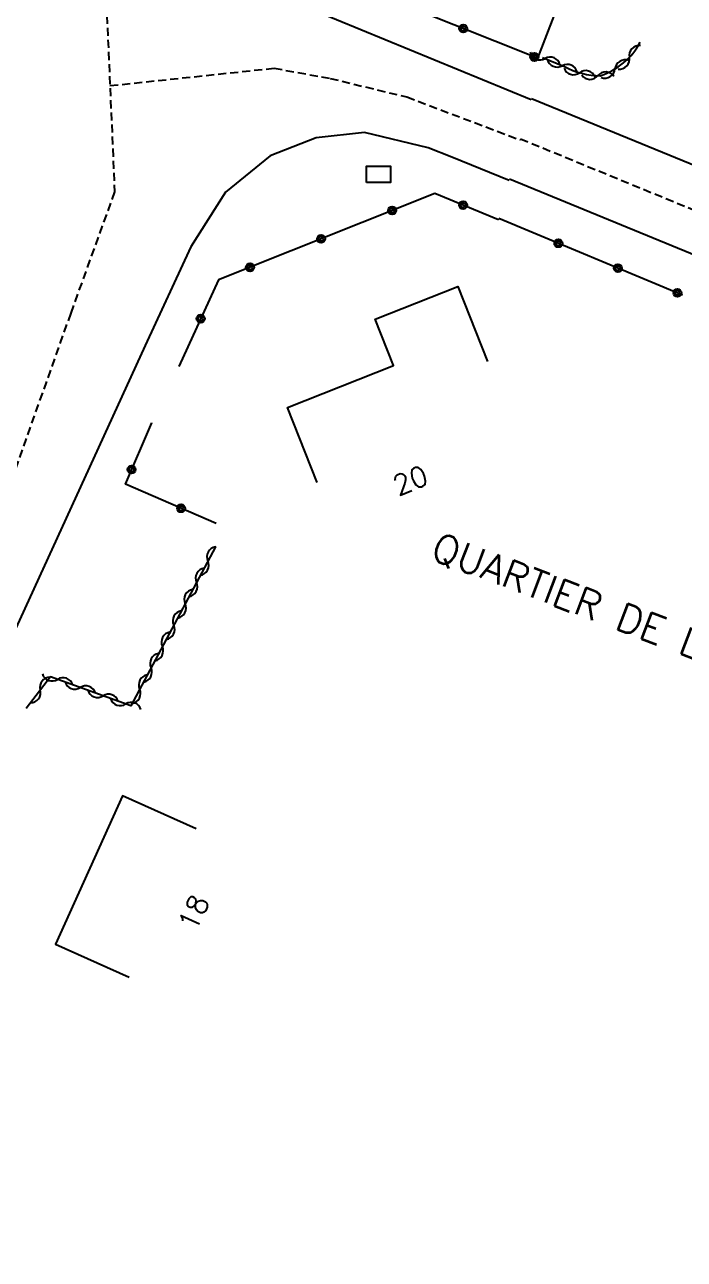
# Model space of a CAD drawing. Header units: millimetres. Extents: x 111000 to 112001, y 129999 to 131000.
# Drawn here: x 111787.7 to 111828.6, y 130756.1 to 130832.7 of the extents above; entities that cross this region are included whole.
import ezdxf
from ezdxf.enums import TextEntityAlignment as Align

# ---------------------------------------------------------------- set-up
doc = ezdxf.new("R2010")
doc.units = ezdxf.units.MM
doc.linetypes.add('DASHED', pattern=[0.75, 0.5, -0.25])
doc.layers.get('0').update_dxf_attribs({"linetype": 'CONTINUOUS'})
for name, color, linetype in [('W0001', 6, 'DASHED'), ('W0008', 7, 'CONTINUOUS'), ('W0100', 7, 'CONTINUOUS'), ('W0310', 3, 'CONTINUOUS'), ('W0322', 7, 'CONTINUOUS'), ('W0989', 7, 'CONTINUOUS'), ('W0991', 7, 'CONTINUOUS'), ('W1471', 7, 'CONTINUOUS')]:
    doc.layers.add(name, color=color, linetype=linetype)
doc.styles.get("Standard").update_dxf_attribs({"font": 'romans.shx', "width": 0.85})

# ---------------------------------------------------------------- blocks, each defined once
blk = doc.blocks.new('T1471')
at = {"color": 0, "linetype": 'Continuous', "flags": 128}
blk.add_lwpolyline([(-0.75, -0.5), (-0.75, 0.5), (0.75, 0.5), (0.75, -0.5), (-0.75, -0.5)], dxfattribs=at)
blk = doc.blocks.new('t322o')
at = {"color": 0, "linetype": 'Continuous'}
for radius in [0.25, 0.15]:
    blk.add_circle((0, 0), radius, dxfattribs=at)
blk = doc.blocks.new('t310o')
at = {"color": 0, "linetype": 'Continuous'}
for centre, start, end in [((-0.5, 0.375), 216.8699, 323.1304), ((0.5, -0.375), 36.8699, 143.1303)]:
    blk.add_arc(centre, 0.625, start, end, dxfattribs=at)

msp = doc.modelspace()

# ---------------------------------------------------------------- linework, layer by layer
at = {"layer": 'W0001'}
for points in [[(111746.643, 130862.034), (111771.002, 130849.374), (111776.737, 130847.41), (111790.242, 130840.199), (111792.709, 130835.538), (111793.282, 130822.372), (111790.559, 130814.839), (111786.284, 130802.813), (111777.051, 130779.792)], [(111792.996, 130828.955), (111803.174, 130830.035), (111806.664, 130829.404), (111811.408, 130828.252), (111818.44, 130825.589)], [(111818.459, 130825.657), (111852.408, 130811.726), (111883.087, 130799.146), (111888.718, 130797.267), (111898.568, 130794.969)]]:
    msp.add_lwpolyline(points, dxfattribs=at)
at = {"layer": 'W0008'}
msp.add_line((111805.538, 130833.671), (111819.123, 130828.102), dxfattribs=at)
at = {"layer": 'W0008', "flags": 128}
for points in [[(111819.139, 130828.162), (111846.053, 130817.135), (111885.362, 130800.985, 0.0304), (111887.287, 130800.31, 0.087), (111889.844, 130800.003, 0.0634), (111892.363, 130800.653), (111892.408, 130800.507, 0.0373), (111894.127, 130801.866, 0.1759), (111895.437, 130804.117), (111896.674, 130817.242), (111895.63, 130818.99), (111898.528, 130849.57), (111901.28, 130878.562), (111906.262, 130931.178), (111910.987, 130981.336), (111912.753, 131000)], [(111832.016, 130548.129), (111854.016, 130538.715, 0.0637), (111857.852, 130537.399, 0.1227), (111863.351, 130537.776, 0.0784), (111869.29, 130542.058, 0.1338), (111871.097, 130546.499), (111873.886, 130575.676), (111876.563, 130603.696), (111877.609, 130614.816), (111876.723, 130616.616), (111880.22, 130653.053), (111884.082, 130693.905), (111886.378, 130718.174), (111890.157, 130758.139), (111891.298, 130759.838), (111892.066, 130767.865), (111893.927, 130788.026, 0.1371), (111893.545, 130790.543, 0.0843), (111892.166, 130792.191), (111891.382, 130792.76, 0.0002), (111890.269, 130793.314, 0.0182), (111888.16, 130794.299), (111850.65, 130809.649), (111817.778, 130823.151)]]:
    msp.add_lwpolyline(points, format="xyb", dxfattribs=at)
at = {"layer": 'W0008'}
msp.add_lwpolyline([(111817.758, 130823.076), (111814.194, 130824.528), (111812.728, 130825.096), (111808.789, 130826.058), (111805.778, 130825.723), (111802.933, 130824.595), (111800.161, 130822.351), (111798.011, 130818.955), (111795.182, 130812.842), (111785.683, 130792.146), (111779.492, 130778.742)], dxfattribs=at)
at = {"layer": 'W0100'}
for points in [[(111805.855, 130804.333), (111804.013, 130808.981), (111810.592, 130811.588), (111809.452, 130814.466), (111814.578, 130816.497), (111814.578, 130816.497), (111814.578, 130816.497), (111814.578, 130816.497), (111814.578, 130816.497), (111814.578, 130816.497), (111814.578, 130816.497), (111814.578, 130816.497), (111814.578, 130816.497), (111814.578, 130816.497), (111814.578, 130816.497), (111814.578, 130816.497), (111814.578, 130816.497), (111814.578, 130816.497), (111814.578, 130816.497), (111814.578, 130816.497), (111814.578, 130816.497), (111814.578, 130816.497), (111814.578, 130816.497), (111814.578, 130816.497), (111814.578, 130816.497), (111814.578, 130816.497), (111814.578, 130816.497), (111814.578, 130816.497), (111814.578, 130816.497), (111814.578, 130816.497), (111814.578, 130816.497), (111814.578, 130816.497), (111814.578, 130816.497), (111814.578, 130816.497), (111814.578, 130816.497), (111814.578, 130816.497), (111814.578, 130816.497), (111814.578, 130816.497), (111814.578, 130816.497), (111814.578, 130816.497), (111814.578, 130816.497), (111814.578, 130816.497), (111814.578, 130816.497), (111814.578, 130816.497), (111814.578, 130816.497), (111814.578, 130816.497), (111814.578, 130816.497), (111814.578, 130816.497), (111814.578, 130816.497), (111814.578, 130816.497), (111814.578, 130816.497), (111814.578, 130816.497), (111814.578, 130816.497), (111814.578, 130816.497), (111814.578, 130816.497), (111814.578, 130816.497), (111814.578, 130816.497), (111814.578, 130816.497), (111814.578, 130816.497), (111814.578, 130816.497), (111814.578, 130816.497), (111814.578, 130816.497), (111814.578, 130816.497), (111814.578, 130816.497), (111814.578, 130816.497), (111814.578, 130816.497), (111814.578, 130816.497), (111814.578, 130816.497), (111814.578, 130816.497), (111814.578, 130816.497), (111814.578, 130816.497), (111814.578, 130816.497), (111814.578, 130816.497), (111814.578, 130816.497), (111814.578, 130816.497), (111814.578, 130816.497), (111814.578, 130816.497), (111814.578, 130816.497), (111814.578, 130816.497), (111814.578, 130816.497), (111814.578, 130816.497), (111814.578, 130816.497), (111814.578, 130816.497), (111814.578, 130816.497), (111814.578, 130816.497), (111814.578, 130816.497), (111814.578, 130816.497), (111814.578, 130816.497), (111814.578, 130816.497), (111814.578, 130816.497), (111814.578, 130816.497), (111814.578, 130816.497), (111814.578, 130816.497), (111814.578, 130816.497), (111814.578, 130816.497), (111814.578, 130816.497), (111814.578, 130816.497), (111814.578, 130816.497), (111814.578, 130816.497), (111814.578, 130816.497), (111814.578, 130816.497), (111814.578, 130816.497), (111814.578, 130816.497), (111816.42, 130811.849)], [(111809.452, 130814.466), (111814.578, 130816.497), (111814.578, 130816.497), (111814.578, 130816.497), (111814.578, 130816.497), (111814.578, 130816.497), (111814.578, 130816.497), (111814.578, 130816.497), (111814.578, 130816.497), (111814.578, 130816.497), (111814.578, 130816.497), (111814.578, 130816.497), (111814.578, 130816.497), (111814.578, 130816.497), (111814.578, 130816.497), (111814.578, 130816.497), (111814.578, 130816.497), (111814.578, 130816.497), (111814.578, 130816.497), (111814.578, 130816.497), (111814.578, 130816.497), (111814.578, 130816.497), (111814.578, 130816.497), (111814.578, 130816.497), (111814.578, 130816.497), (111814.578, 130816.497), (111814.578, 130816.497), (111814.578, 130816.497), (111814.578, 130816.497), (111814.578, 130816.497), (111814.578, 130816.497), (111814.578, 130816.497), (111814.578, 130816.497), (111814.578, 130816.497), (111814.578, 130816.497), (111814.578, 130816.497), (111814.578, 130816.497), (111814.578, 130816.497), (111814.578, 130816.497), (111814.578, 130816.497), (111814.578, 130816.497), (111814.578, 130816.497), (111814.578, 130816.497), (111814.578, 130816.497), (111814.578, 130816.497), (111814.578, 130816.497), (111814.578, 130816.497), (111814.578, 130816.497), (111814.578, 130816.497), (111814.578, 130816.497), (111814.578, 130816.497), (111814.578, 130816.497), (111814.578, 130816.497), (111814.578, 130816.497), (111814.578, 130816.497), (111814.578, 130816.497), (111814.578, 130816.497), (111814.578, 130816.497), (111814.578, 130816.497), (111814.578, 130816.497), (111814.578, 130816.497), (111814.578, 130816.497), (111814.578, 130816.497), (111814.578, 130816.497), (111814.578, 130816.497), (111814.578, 130816.497), (111814.578, 130816.497), (111814.578, 130816.497), (111814.578, 130816.497), (111814.578, 130816.497), (111814.578, 130816.497), (111814.578, 130816.497), (111814.578, 130816.497), (111814.578, 130816.497), (111814.578, 130816.497), (111814.578, 130816.497), (111814.578, 130816.497), (111814.578, 130816.497), (111814.578, 130816.497), (111814.578, 130816.497), (111814.578, 130816.497), (111814.578, 130816.497), (111814.578, 130816.497), (111814.578, 130816.497), (111814.578, 130816.497), (111814.578, 130816.497), (111814.578, 130816.497), (111814.578, 130816.497), (111814.578, 130816.497), (111814.578, 130816.497), (111814.578, 130816.497), (111814.578, 130816.497), (111814.578, 130816.497), (111814.578, 130816.497), (111814.578, 130816.497), (111814.578, 130816.497), (111814.578, 130816.497), (111814.578, 130816.497), (111814.578, 130816.497), (111814.578, 130816.497), (111814.578, 130816.497), (111814.578, 130816.497), (111814.578, 130816.497), (111814.578, 130816.497), (111814.578, 130816.497), (111814.578, 130816.497), (111814.578, 130816.497), (111814.578, 130816.497), (111814.578, 130816.497), (111814.578, 130816.497), (111814.578, 130816.497), (111814.578, 130816.497), (111814.578, 130816.497), (111814.578, 130816.497), (111814.578, 130816.497), (111814.578, 130816.497), (111814.578, 130816.497), (111814.578, 130816.497), (111814.578, 130816.497)], [(111798.334, 130782.849), (111793.778, 130784.908), (111793.778, 130784.908), (111793.778, 130784.908), (111793.778, 130784.908), (111793.778, 130784.908), (111793.778, 130784.908), (111793.778, 130784.908), (111793.778, 130784.908), (111793.778, 130784.908), (111793.778, 130784.908), (111793.778, 130784.908), (111793.778, 130784.908), (111793.778, 130784.908), (111793.778, 130784.908), (111793.778, 130784.908), (111793.778, 130784.908), (111793.778, 130784.908), (111793.778, 130784.908), (111793.778, 130784.908), (111793.778, 130784.908), (111793.778, 130784.908), (111793.778, 130784.908), (111793.778, 130784.908), (111793.778, 130784.908), (111793.778, 130784.908), (111793.778, 130784.908), (111793.778, 130784.908), (111793.778, 130784.908), (111793.778, 130784.908), (111793.778, 130784.908), (111793.778, 130784.908), (111793.778, 130784.908), (111793.778, 130784.908), (111793.778, 130784.908), (111793.778, 130784.908), (111793.778, 130784.908), (111793.778, 130784.908), (111793.778, 130784.908), (111793.778, 130784.908), (111793.778, 130784.908), (111793.778, 130784.908), (111793.778, 130784.908), (111793.778, 130784.908), (111793.778, 130784.908), (111793.778, 130784.908), (111793.778, 130784.908), (111793.778, 130784.908), (111793.778, 130784.908), (111793.778, 130784.908), (111793.778, 130784.908), (111793.778, 130784.908), (111793.778, 130784.908), (111793.778, 130784.908), (111793.778, 130784.908), (111793.778, 130784.908), (111793.778, 130784.908), (111793.778, 130784.908), (111793.778, 130784.908), (111793.778, 130784.908), (111793.778, 130784.908), (111793.778, 130784.908), (111793.778, 130784.908), (111793.778, 130784.908), (111793.778, 130784.908), (111793.778, 130784.908), (111793.778, 130784.908), (111793.778, 130784.908), (111793.778, 130784.908), (111793.778, 130784.908), (111793.778, 130784.908), (111793.778, 130784.908), (111793.778, 130784.908), (111793.778, 130784.908), (111793.778, 130784.908), (111793.778, 130784.908), (111793.778, 130784.908), (111793.778, 130784.908), (111793.778, 130784.908), (111793.778, 130784.908), (111793.778, 130784.908), (111793.778, 130784.908), (111793.778, 130784.908), (111793.778, 130784.908), (111793.778, 130784.908), (111793.778, 130784.908), (111793.778, 130784.908), (111793.778, 130784.908), (111793.778, 130784.908), (111793.778, 130784.908), (111793.778, 130784.908), (111793.778, 130784.908), (111793.778, 130784.908), (111793.778, 130784.908), (111793.778, 130784.908), (111793.778, 130784.908), (111793.778, 130784.908), (111793.778, 130784.908), (111793.778, 130784.908), (111793.778, 130784.908), (111793.778, 130784.908), (111789.621, 130775.708), (111794.177, 130773.649)]]:
    msp.add_lwpolyline(points, dxfattribs=at)
at = {"layer": 'W0310', "flags": 128}
msp.add_lwpolyline([(111819.829, 130830.704), (111821.18, 130830.139, 0.1203), (111823.426, 130829.569, 0.1899), (111825.887, 130831.646)], format="xyb", dxfattribs=at)
at = {"layer": 'W0310'}
for points in [[(111799.533, 130800.345), (111799.533, 130800.345), (111799.533, 130800.345), (111799.533, 130800.345), (111799.533, 130800.345), (111799.533, 130800.345), (111799.533, 130800.345), (111799.533, 130800.345), (111799.533, 130800.345), (111799.533, 130800.345), (111799.533, 130800.345), (111799.533, 130800.345), (111799.533, 130800.345), (111799.533, 130800.345), (111799.533, 130800.345), (111799.533, 130800.345), (111799.533, 130800.345), (111794.287, 130790.485), (111789.298, 130792.285), (111787.788, 130790.321)], [(111799.533, 130800.345), (111799.533, 130800.345), (111799.533, 130800.345), (111799.533, 130800.345), (111799.533, 130800.345), (111799.533, 130800.345), (111799.533, 130800.345), (111799.533, 130800.345), (111799.533, 130800.345), (111799.533, 130800.345), (111799.533, 130800.345), (111799.533, 130800.345), (111799.533, 130800.345), (111799.533, 130800.345), (111799.533, 130800.345), (111799.533, 130800.345), (111799.533, 130800.345), (111799.533, 130800.345), (111799.533, 130800.345), (111799.533, 130800.345), (111799.533, 130800.345), (111799.533, 130800.345), (111799.533, 130800.345), (111799.533, 130800.345), (111799.533, 130800.345), (111799.533, 130800.345), (111799.533, 130800.345), (111799.533, 130800.345), (111799.533, 130800.345), (111799.533, 130800.345), (111799.533, 130800.345), (111799.533, 130800.345), (111799.533, 130800.345), (111799.533, 130800.345), (111799.533, 130800.345), (111799.533, 130800.345), (111799.533, 130800.345), (111799.533, 130800.345), (111799.533, 130800.345), (111799.533, 130800.345), (111799.533, 130800.345), (111799.533, 130800.345), (111799.533, 130800.345), (111799.533, 130800.345), (111799.533, 130800.345), (111799.533, 130800.345), (111799.533, 130800.345), (111799.533, 130800.345), (111799.533, 130800.345), (111799.533, 130800.345), (111799.533, 130800.345), (111799.533, 130800.345), (111799.533, 130800.345), (111799.533, 130800.345), (111799.533, 130800.345), (111799.533, 130800.345), (111799.533, 130800.345), (111799.533, 130800.345), (111799.533, 130800.345), (111799.533, 130800.345), (111799.533, 130800.345), (111799.533, 130800.345), (111799.533, 130800.345), (111799.533, 130800.345), (111799.533, 130800.345), (111799.533, 130800.345), (111799.533, 130800.345), (111799.533, 130800.345), (111799.533, 130800.345), (111799.533, 130800.345), (111799.533, 130800.345), (111799.533, 130800.345), (111799.533, 130800.345), (111799.533, 130800.345), (111799.533, 130800.345), (111799.533, 130800.345), (111799.533, 130800.345), (111799.533, 130800.345), (111799.533, 130800.345), (111799.533, 130800.345), (111799.533, 130800.345), (111799.533, 130800.345), (111799.533, 130800.345), (111799.533, 130800.345), (111799.533, 130800.345), (111799.533, 130800.345), (111799.533, 130800.345), (111799.533, 130800.345), (111799.533, 130800.345), (111799.533, 130800.345), (111799.533, 130800.345), (111799.533, 130800.345), (111799.533, 130800.345), (111799.533, 130800.345), (111799.533, 130800.345), (111799.533, 130800.345), (111799.533, 130800.345), (111799.533, 130800.345), (111799.533, 130800.345), (111799.533, 130800.345), (111799.533, 130800.345)]]:
    msp.add_lwpolyline(points, dxfattribs=at)
at = {"layer": 'W0322'}
for points in [[(111821.994, 130837.111), (111821.994, 130837.111), (111821.994, 130837.111), (111821.994, 130837.111), (111821.994, 130837.111), (111821.994, 130837.111), (111821.994, 130837.111), (111821.994, 130837.111), (111821.994, 130837.111), (111821.994, 130837.111), (111821.994, 130837.111), (111821.994, 130837.111), (111821.994, 130837.111), (111821.994, 130837.111), (111821.994, 130837.111), (111821.994, 130837.111), (111821.994, 130837.111), (111821.994, 130837.111), (111819.511, 130830.654), (111806.486, 130835.866)], [(111817.094, 130820.632), (111817.094, 130820.632), (111817.094, 130820.632), (111817.094, 130820.632), (111817.094, 130820.632), (111817.094, 130820.632), (111817.094, 130820.632), (111817.094, 130820.632), (111817.094, 130820.632), (111817.094, 130820.632), (111817.094, 130820.632), (111817.094, 130820.632), (111817.094, 130820.632), (111817.094, 130820.632), (111817.094, 130820.632), (111817.094, 130820.632), (111817.094, 130820.632), (111813.145, 130822.273), (111799.72, 130816.899), (111797.263, 130811.54)], [(111817.094, 130820.632), (111817.094, 130820.632), (111817.094, 130820.632), (111817.094, 130820.632), (111817.094, 130820.632), (111817.094, 130820.632), (111817.094, 130820.632), (111817.094, 130820.632), (111817.094, 130820.632), (111817.094, 130820.632), (111817.094, 130820.632), (111817.094, 130820.632), (111817.094, 130820.632), (111817.094, 130820.632), (111817.094, 130820.632), (111817.094, 130820.632), (111817.094, 130820.632), (111817.094, 130820.632), (111817.094, 130820.632), (111817.094, 130820.632), (111817.094, 130820.632), (111817.094, 130820.632), (111817.094, 130820.632), (111817.094, 130820.632), (111817.094, 130820.632), (111817.094, 130820.632), (111817.094, 130820.632), (111817.094, 130820.632), (111817.094, 130820.632), (111817.094, 130820.632), (111817.094, 130820.632), (111817.094, 130820.632), (111817.094, 130820.632), (111817.094, 130820.632), (111817.094, 130820.632), (111817.094, 130820.632), (111817.094, 130820.632), (111817.094, 130820.632), (111817.094, 130820.632), (111817.094, 130820.632), (111817.094, 130820.632), (111817.094, 130820.632), (111817.094, 130820.632), (111817.094, 130820.632), (111817.094, 130820.632), (111817.094, 130820.632), (111817.094, 130820.632), (111817.094, 130820.632), (111817.094, 130820.632), (111817.094, 130820.632), (111817.094, 130820.632), (111817.094, 130820.632), (111817.094, 130820.632), (111817.094, 130820.632), (111817.094, 130820.632), (111817.094, 130820.632), (111817.094, 130820.632), (111817.094, 130820.632), (111817.094, 130820.632), (111817.094, 130820.632), (111817.094, 130820.632), (111817.094, 130820.632), (111817.094, 130820.632), (111817.094, 130820.632), (111817.094, 130820.632), (111817.094, 130820.632), (111817.094, 130820.632), (111817.094, 130820.632), (111817.094, 130820.632), (111817.094, 130820.632), (111817.094, 130820.632), (111817.094, 130820.632), (111817.094, 130820.632), (111817.094, 130820.632), (111817.094, 130820.632), (111817.094, 130820.632), (111817.094, 130820.632), (111817.094, 130820.632), (111817.094, 130820.632), (111817.094, 130820.632), (111817.094, 130820.632), (111817.094, 130820.632), (111817.094, 130820.632), (111817.094, 130820.632), (111817.094, 130820.632), (111817.094, 130820.632), (111817.094, 130820.632), (111817.094, 130820.632), (111817.094, 130820.632), (111817.094, 130820.632), (111817.094, 130820.632), (111817.094, 130820.632), (111817.094, 130820.632), (111817.094, 130820.632), (111817.094, 130820.632), (111817.094, 130820.632), (111817.094, 130820.632), (111817.094, 130820.632), (111817.094, 130820.632), (111817.094, 130820.632), (111817.094, 130820.632)], [(111799.585, 130801.789), (111793.948, 130804.242), (111795.584, 130808.041), (111795.584, 130808.041), (111795.584, 130808.041), (111795.584, 130808.041), (111795.584, 130808.041), (111795.584, 130808.041), (111795.584, 130808.041), (111795.584, 130808.041), (111795.584, 130808.041), (111795.584, 130808.041), (111795.584, 130808.041), (111795.584, 130808.041), (111795.584, 130808.041), (111795.584, 130808.041), (111795.584, 130808.041), (111795.584, 130808.041), (111795.584, 130808.041), (111795.584, 130808.041), (111795.584, 130808.041), (111795.584, 130808.041), (111795.584, 130808.041), (111795.584, 130808.041), (111795.584, 130808.041), (111795.584, 130808.041), (111795.584, 130808.041), (111795.584, 130808.041), (111795.584, 130808.041), (111795.584, 130808.041), (111795.584, 130808.041), (111795.584, 130808.041), (111795.584, 130808.041), (111795.584, 130808.041), (111795.584, 130808.041), (111795.584, 130808.041), (111795.584, 130808.041), (111795.584, 130808.041), (111795.584, 130808.041), (111795.584, 130808.041), (111795.584, 130808.041), (111795.584, 130808.041), (111795.584, 130808.041), (111795.584, 130808.041), (111795.584, 130808.041), (111795.584, 130808.041), (111795.584, 130808.041), (111795.584, 130808.041), (111795.584, 130808.041), (111795.584, 130808.041), (111795.584, 130808.041), (111795.584, 130808.041), (111795.584, 130808.041), (111795.584, 130808.041), (111795.584, 130808.041), (111795.584, 130808.041), (111795.584, 130808.041), (111795.584, 130808.041), (111795.584, 130808.041), (111795.584, 130808.041), (111795.584, 130808.041), (111795.584, 130808.041), (111795.584, 130808.041), (111795.584, 130808.041), (111795.584, 130808.041), (111795.584, 130808.041), (111795.584, 130808.041), (111795.584, 130808.041), (111795.584, 130808.041), (111795.584, 130808.041), (111795.584, 130808.041), (111795.584, 130808.041), (111795.584, 130808.041), (111795.584, 130808.041), (111795.584, 130808.041), (111795.584, 130808.041), (111795.584, 130808.041), (111795.584, 130808.041), (111795.584, 130808.041), (111795.584, 130808.041), (111795.584, 130808.041), (111795.584, 130808.041), (111795.584, 130808.041), (111795.584, 130808.041), (111795.584, 130808.041), (111795.584, 130808.041), (111795.584, 130808.041), (111795.584, 130808.041), (111795.584, 130808.041), (111795.584, 130808.041), (111795.584, 130808.041), (111795.584, 130808.041), (111795.584, 130808.041), (111795.584, 130808.041), (111795.584, 130808.041), (111795.584, 130808.041), (111795.584, 130808.041), (111795.584, 130808.041), (111795.584, 130808.041), (111795.584, 130808.041), (111795.584, 130808.041)], [(111795.584, 130808.041), (111795.584, 130808.041), (111795.584, 130808.041), (111795.584, 130808.041), (111795.584, 130808.041), (111795.584, 130808.041), (111795.584, 130808.041), (111795.584, 130808.041), (111795.584, 130808.041), (111795.584, 130808.041), (111795.584, 130808.041), (111795.584, 130808.041), (111795.584, 130808.041), (111795.584, 130808.041), (111795.584, 130808.041), (111795.584, 130808.041), (111795.584, 130808.041), (111795.584, 130808.041), (111795.584, 130808.041), (111795.584, 130808.041)]]:
    msp.add_lwpolyline(points, dxfattribs=at)
at = {"layer": 'W0322', "flags": 128}
msp.add_lwpolyline([(111828.508, 130815.967), (111817.117, 130820.713)], dxfattribs=at)

# ---------------------------------------------------------------- block references
at = {"layer": 'W0310'}
for p, rotation in [((111819.987, 130830.638), 337.2841613042485), ((111825.213, 130830.713), 46.59196543702939), ((111821.052, 130830.192), 337.2841613042485), ((111824.318, 130829.987), 31.52492702583678), ((111822.121, 130829.759), 343.9826827807436), ((111823.258, 130829.574), 357.5304607311727), ((111799.063, 130799.462), 241.9849544839773), ((111798.359, 130798.138), 241.9849544839773), ((111797.654, 130796.814), 241.9849544839773), ((111796.95, 130795.489), 241.9849544839773), ((111796.245, 130794.165), 241.9849544839773), ((111795.541, 130792.841), 241.9849544839773), ((111788.672, 130791.47), 232.4456256451508), ((111789.742, 130792.125), 160.1609784775068), ((111791.153, 130791.616), 160.1609784775068), ((111794.836, 130791.517), 241.9849544839773), ((111792.564, 130791.107), 160.1609784775068), ((111793.975, 130790.597), 160.1609784775068)]:
    msp.add_blockref('t310o', p, dxfattribs=dict(at, rotation=rotation))
at = {"layer": 'W0322'}
for p, rotation in [((111814.909, 130832.496), 158.1909606814258), ((111819.319, 130830.731), 158.1909606814258), ((111814.901, 130821.543), 157.4348915335063), ((111810.5, 130821.214), 201.8162232512682), ((111806.091, 130819.449), 201.8162232512682), ((111820.809, 130819.175), 157.3777778770682), ((111801.681, 130817.684), 201.8162232512682), ((111824.501, 130817.636), 157.3777778770682), ((111828.193, 130816.098), 157.3777778770682), ((111798.621, 130814.501), 245.3693509510468), ((111794.335, 130805.14), 66.70138992971732), ((111797.407, 130802.737), 156.4833068425421)]:
    msp.add_blockref('t322o', p, dxfattribs=dict(at, rotation=rotation))
at = {"layer": 'W1471'}
msp.add_blockref('T1471', (111809.654, 130823.452), dxfattribs=at)

# ---------------------------------------------------------------- texts
at = {"layer": 'W0989'}
msp.add_text("QUARTIER DE L'EUROPE", height=1.75, rotation=339.25728, dxfattribs=at).set_placement((111826.045, 130795.456), align=Align.MIDDLE)
at = {"layer": 'W0991'}
for s, rotation, p in [('20', 21.61648, (111811.632, 130804.471)), ('18', 65.68427, (111798.185, 130777.662))]:
    msp.add_text(s, height=1.25, rotation=rotation, dxfattribs=at).set_placement(p, align=Align.MIDDLE)

doc.saveas('drawing.dxf')
